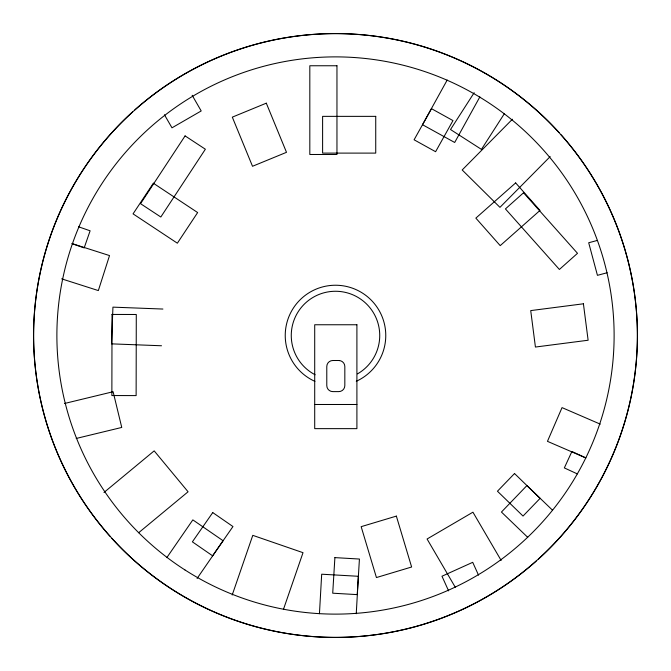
<?xml version="1.0" encoding="UTF-8"?>
<svg xmlns="http://www.w3.org/2000/svg" width="671" height="671" viewBox="0 0 671 671"><rect width="100%" height="100%" fill="white"/><g stroke="black" fill="none" stroke-linecap="round" stroke-linejoin="round"><path stroke-width="1.01" d="M319.446 613.73L321.686 574.208L358.373 576.288L356.251 613.73M232.2 595.026L252.782 535.349L303.015 552.678L283.439 609.419M447.196 80.034L422.52 124.714L454.686 142.478L479.866 96.884M474.162 92.715L450.518 129.528L481.442 149.381L504.517 113.441M166.827 557.635L192.837 519.882L223.091 540.734L197.089 578.477M512.418 119.22L462.185 169.973L499.954 207.347L550.178 156.595M103.98 492.464L154.179 450.87L188.073 491.784L138.671 532.715M597.433 240.411L588.693 242.759L597.442 275.336L607.146 272.736M64.508 403.489L113.114 391.73L121.753 427.444L76.192 438.465M314.707 404.487L356.905 404.487M162.91 309.046L112.938 307.142L111.537 343.862L161.51 345.766M71.814 243.523L109.524 255.576L98.343 290.577L61.623 278.842M78.524 226.781L90.115 230.799L84.177 247.893L72.594 243.867M600.285 424.147L562.038 407.616L547.461 441.342L585.708 457.874M585.842 457.916L571.918 451.482L564.336 467.905L577.328 473.911M552.443 510.128L526.92 485.569L501.438 512.048L527.716 537.328M501.145 560.428L472.938 512.191L427.075 539.006L455.273 587.242M192.158 95.282L201.199 110.95L171.986 127.817L164.445 114.766M478.515 575.139L472.711 562.323L441.979 576.23L448.605 590.883M561.157 134.871A301.95 301.95 0 0 1 538.461 559.069M536.129 561.157A301.95 301.95 0 0 1 111.931 538.461M109.843 536.129A301.95 301.95 0 0 1 132.539 111.931M134.871 109.843A301.95 301.95 0 0 1 559.069 132.539M314.942 381.371A50.275 50.275 0 0 1 295.861 304.584A50.275 50.275 0 0 1 374.988 304.391A50.275 50.275 0 0 1 356.276 381.279M315.135 374.77A44.236 44.236 0 0 1 300.801 308.064A44.236 44.236 0 0 1 369.016 306.63A44.236 44.236 0 0 1 357.492 373.881M112.023 314.439L111.864 395.546L136.129 395.596L136.288 314.489L112.023 314.439M334.896 557.618L332.715 593.198L357.249 594.623L359.43 559.044L334.896 557.618M431.478 108.668L414.099 139.794L435.596 151.713L452.975 120.587L431.478 108.668M185.087 135.903L140.549 203.682L160.822 217.01L205.368 149.222L185.087 135.903M153.349 183.225L133.059 213.864L177.362 243.196L197.651 212.556L153.349 183.225M212.741 512.577L192.384 541.841L212.598 555.814L232.963 526.55L212.741 512.577M514.523 473.533L497.454 491.222L523.028 516.058L540.096 498.368L514.523 473.533M523.548 192.77L505.431 208.916L559.388 269.465L577.505 253.319L523.548 192.77M515.647 182.906L475.856 218.117L500.214 245.636L539.996 210.426L515.647 182.906M266.303 103.175L232.317 117.148L252.514 166.282L286.5 152.317L266.303 103.175M396.36 516.108L361.166 526.668L376.431 577.555L411.625 567.003L396.36 516.108M583.409 303.795L530.719 310.598L535.424 347.041L588.123 340.239L583.409 303.795M336.959 65.758L309.817 65.758L309.817 154.481L336.959 154.481L336.959 65.758M375.735 116.36L322.608 116.36L322.608 153.105L375.735 153.105L375.735 116.36M356.905 324.756L314.707 324.756L314.707 428.643L356.905 428.643L356.905 324.756M338.788 360.503L332.824 360.503A6.039 6.039 0 0 0 326.785 366.542L326.785 385.573A6.039 6.039 0 0 0 332.824 391.612L338.788 391.612A6.039 6.039 0 0 0 344.827 385.573L344.827 366.542A6.039 6.039 0 0 0 338.788 360.503M172.372 589.49A301.858 301.858 0 0 0 637.022 349.776A301.858 301.858 0 0 0 197.106 67.234A301.858 301.858 0 0 0 172.372 589.49M184.936 569.931A278.616 278.616 0 0 0 613.806 348.677A278.616 278.616 0 0 0 207.758 87.893A278.616 278.616 0 0 0 184.936 569.931"/></g></svg>
